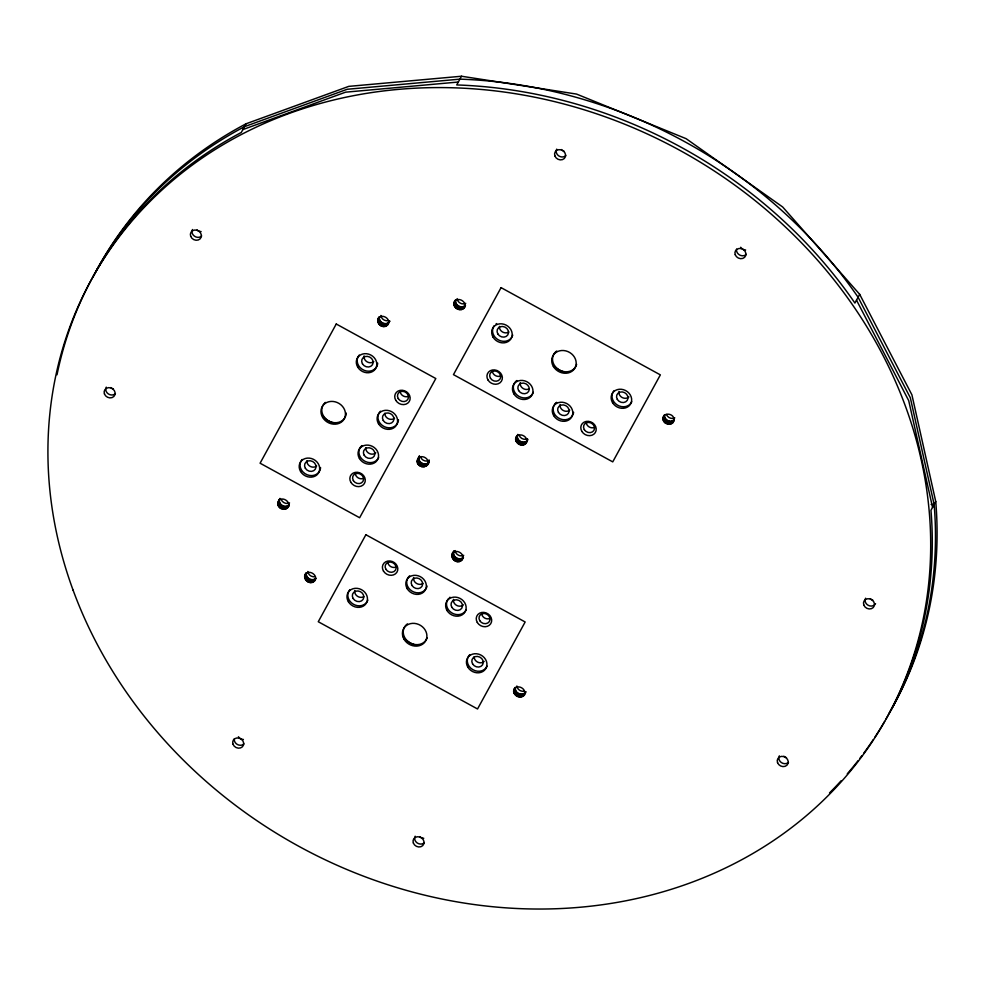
<?xml version="1.0" encoding="UTF-8"?>
<svg xmlns="http://www.w3.org/2000/svg" width="985" height="985" viewBox="0 0 985 985"><rect width="100%" height="100%" fill="white"/><g stroke="black" fill="none" stroke-linecap="round" stroke-linejoin="round"><path stroke-width="1.48" d="M277.733 503.975L279.851 498.533C277.191 503.704 284.973 508.962 289.024 505.01C287.829 511.486 278.115 509.873 277.733 503.975L279.321 501.069M305.165 574.747C308.761 568.468 319.411 575.806 314.326 581.236C309.265 585.915 301.127 577.875 306.224 572.814M314.326 581.236L315.926 578.33C312.257 581.827 305.338 578.035 306.31 573.061L304.71 575.966M378.228 318.721C381.835 312.442 392.486 319.768 387.388 325.21C382.328 329.889 374.189 321.849 379.287 316.788M389.777 321.27C386.846 326.294 378.228 322.563 379.373 317.035L377.772 319.94M417.111 461.583L419.228 456.141C416.249 461.891 425.951 467.21 429.189 461.596C428.204 468.503 417.8 468.355 417.111 461.583L418.711 458.678M417.628 459.047C420.866 453.432 430.568 458.751 427.588 464.501M465.474 305.412C463.122 314.597 449.037 306.877 455.513 299.957M463.615 308.379L465.215 305.485C461.546 308.982 454.627 305.19 455.599 300.216L453.999 303.121M452.435 553.878C456.043 547.598 466.693 554.924 461.608 560.354C455.895 565.328 448.052 555.971 454.036 550.972C451.376 556.143 459.158 561.401 463.196 557.461M527.246 440.8C524.894 449.985 510.809 442.265 517.285 435.345M527.775 439.839C524.537 445.442 514.835 440.135 517.827 434.385M513.764 690.473L515.364 687.579C514.207 693.108 522.838 696.838 525.768 691.815C524.143 701.997 508.58 694.991 515.278 687.321M662.979 418.945C662.659 411.989 673.802 413.023 673.986 419.327C674.306 426.283 663.151 425.249 662.979 418.945L664.653 414.722L663.053 417.628M287.423 507.915C292.508 502.485 281.858 495.147 278.25 501.427M464.403 307.345C467.382 301.607 457.68 296.288 454.454 301.902M526.187 442.733C529.167 436.995 519.464 431.676 516.226 437.278M524.168 694.708C527.147 688.971 517.445 683.652 514.207 689.254M891.684 708.781A454.023 396.709 28.8 0 0 935.75 501.587L911.913 394.837L859.696 294.355L782.681 206.985L686.114 138.676L576.57 94.08L461.509 76.239L348.776 86.372L246.053 123.79L241.263 132.495A454.023 396.709 28.8 0 0 56.995 374.792M461.509 76.239L456.72 84.944A454.023 396.709 28.8 0 1 854.918 303.06L859.696 294.355M277.807 502.645L280.097 498.459M377.698 321.258L379.299 318.352M377.994 322.6L379.594 319.694M278.029 505.305L279.629 502.399M378.646 323.856L380.247 320.95M278.681 506.561L280.282 503.655M379.619 324.939L381.207 322.046M279.642 507.657L281.242 504.751M380.826 325.801L382.414 322.895M280.848 508.506L282.449 505.6M382.192 326.355L383.793 323.449M282.215 509.06L283.815 506.167M383.633 326.577L385.221 323.671M283.655 509.294L285.256 506.388M385.037 326.454L386.637 323.548M285.071 509.159L286.66 506.265M386.317 325.986L387.918 323.08M286.352 508.691L287.94 505.798M387.388 325.21L389.691 321.024M288.211 506.881L289.27 504.948M453.925 304.439L455.526 301.533M304.636 577.284L306.236 574.39M454.22 305.769L455.821 302.875M304.931 578.626L306.532 575.72M454.873 307.024L456.474 304.131M305.584 579.882L307.185 576.976M455.846 308.12L457.434 305.215M306.544 580.965L308.145 578.072M457.052 308.97L458.641 306.076M307.751 581.827L309.352 578.921M458.419 309.536L460.007 306.63M309.13 582.381L310.718 579.476M459.86 309.758L461.448 306.852M310.558 582.603L312.159 579.697M461.263 309.622L462.864 306.729M311.974 582.48L313.575 579.574M462.544 309.155L464.144 306.261M313.255 582.012L314.855 579.106M417.184 460.266L419.487 456.08M417.406 462.913L419.007 460.02M418.059 464.169L419.659 461.275M419.019 465.265L420.62 462.359M420.226 466.114L421.826 463.221M421.605 466.681L423.193 463.775M423.033 466.902L424.633 463.997M424.449 466.779L426.037 463.873M428.106 461.953L429.177 460.02M425.729 466.311L427.33 463.406M426.8 465.523L429.103 461.337M515.783 438.497L517.371 435.604M451.992 555.097L454.282 550.898M515.709 439.827L517.297 436.921M451.918 556.414L453.506 553.508M516.005 441.157L517.593 438.251M452.213 557.744L453.802 554.851M516.657 442.413L518.245 439.507M452.866 559L454.454 556.106M517.617 443.509L519.218 440.603M453.826 560.096L455.427 557.19M518.824 444.358L520.425 441.465M455.033 560.945L456.634 558.052M520.191 444.925L521.791 442.019M456.4 561.512L458 558.606M521.631 445.146L523.232 442.24M457.84 561.733L459.441 558.827M523.035 445.011L524.636 442.117M459.244 561.598L460.845 558.704M524.328 444.543L525.916 441.649M460.537 561.13L462.125 558.236M525.399 443.767L527.689 439.581M461.608 560.354L463.455 557.387M513.69 691.802L515.278 688.897M663.274 420.287L664.875 417.381L664.579 416.052M513.985 693.132L515.586 690.226M663.927 421.543L665.528 418.637L664.875 417.381M514.638 694.388L516.238 691.482M664.887 422.639L666.488 419.733L665.528 418.637M515.598 695.484L517.199 692.578M666.106 423.488L667.695 420.583L670.502 421.371L674.269 419.992L672.669 422.897M516.805 696.333L518.405 693.44M667.473 424.042L669.061 421.137M518.184 696.9L519.772 693.994M668.913 424.264L670.502 421.371M519.612 697.121L521.213 694.216M670.317 424.141L671.918 421.235M521.028 696.986L522.616 694.093M671.598 423.673L673.198 420.767M522.309 696.518L523.909 693.625M523.38 695.742L525.682 691.556M935.75 501.587L930.96 510.292A454.023 396.709 28.8 0 1 886.143 718.804M242.864 129.589L345.587 92.171L458.308 82.038M931.096 504.382L934.149 504.48A454.023 396.709 28.8 0 1 889.344 713.005M666.488 419.733L667.695 420.583M856.507 300.166L908.712 400.649L932.561 507.386M934.149 504.48L910.312 397.743L858.107 297.261A454.023 396.709 28.8 0 0 459.909 79.145L347.176 89.278L244.465 126.683A454.023 396.709 28.8 0 0 93.046 276.81M375.802 452.78A5.898 5.159 28.8 0 1 369.19 453.445A5.898 5.159 28.8 0 1 365.78 447.67M373.795 361.594A5.898 5.159 28.8 0 1 367.097 361.84A5.898 5.159 28.8 0 1 364.093 355.905M316.665 466.004A5.898 5.159 28.8 0 1 310.152 466.348A5.898 5.159 28.8 0 1 306.914 460.66M334.297 423.082A18.272 15.969 28.8 0 1 322.44 415.682M394.579 418.206A5.898 5.159 28.8 0 1 388.225 418.65A5.898 5.159 28.8 0 1 384.79 413.232M364.081 478.057A5.676 4.962 28.8 0 1 358.368 477.996A5.676 4.962 28.8 0 1 355.24 473.219M409.255 395.847A5.676 4.962 28.8 0 1 403.604 396.142A5.676 4.962 28.8 0 1 400.144 391.537M346.252 413.06A12.596 11.007 28.8 0 1 329.889 421.58A12.596 11.007 28.8 0 1 324.274 403.456M324.804 402.914A12.596 11.007 28.8 0 1 325.37 402.409M397.447 423.353A10.552 9.222 28.8 0 1 382.537 425.606A10.552 9.222 28.8 0 1 380.469 411.213M398.445 419.708A10.552 9.222 28.8 0 1 397.731 422.787M378.683 457.594A10.552 9.222 28.8 0 1 363.502 460.414A10.552 9.222 28.8 0 1 361.901 445.602M319.534 471.15A10.552 9.222 28.8 0 1 304.931 473.6A10.552 9.222 28.8 0 1 302.124 459.466M320.544 467.506A10.552 9.222 28.8 0 1 319.817 470.584M376.664 366.74A10.552 9.222 28.8 0 1 362.061 369.203A10.552 9.222 28.8 0 1 359.242 355.056M377.661 363.096A10.552 9.222 28.8 0 1 376.947 366.174M388.225 320.642A5.676 4.962 28.8 0 1 380.887 315.459M428.918 460.5A5.676 4.962 28.8 0 1 420.595 457.114M289.541 502.892A5.676 4.962 28.8 0 1 281.217 499.506M96.062 271.232A454.023 396.709 28.8 0 1 246.053 123.79M788.517 762.328A5.676 4.962 28.8 0 1 781.314 762.525A5.676 4.962 28.8 0 1 779.357 755.84M875.554 603.67A5.676 4.962 28.8 0 1 868.191 605.295A5.676 4.962 28.8 0 1 865.606 598.215M201.666 235.994A5.676 4.962 28.8 0 1 194.476 236.191A5.676 4.962 28.8 0 1 192.506 229.505M115.417 393.631A5.676 4.962 28.8 0 1 108.227 393.828A5.676 4.962 28.8 0 1 106.257 387.142M243.972 743.909A5.676 4.962 28.8 0 1 237.41 744.5A5.676 4.962 28.8 0 1 234.356 738.639M424.326 842.704A5.676 4.962 28.8 0 1 417.135 842.901A5.676 4.962 28.8 0 1 415.165 836.216M746.211 254.413A5.676 4.962 28.8 0 1 739.649 255.004A5.676 4.962 28.8 0 1 736.595 249.143M565.858 155.618A5.676 4.962 28.8 0 1 558.655 155.815A5.676 4.962 28.8 0 1 556.697 149.141M884.641 721.439A454.023 396.709 28.8 0 1 875.012 737.002M873.326 739.563A454.023 396.709 28.8 0 1 863.611 753.39M861.764 755.852A454.023 396.709 28.8 0 1 859.905 758.302M858.021 760.74A454.023 396.709 28.8 0 1 847.26 773.841M841.141 780.748A454.023 396.709 28.8 0 1 829.505 792.95M423.759 838.272A5.676 4.962 28.8 0 1 419.745 836.634M243.406 739.476A5.676 4.962 28.8 0 1 238.419 736.743M113.41 388.964A5.676 4.962 28.8 0 1 110.837 387.561M201.1 231.561A5.676 4.962 28.8 0 1 197.086 229.924M563.851 150.964A5.676 4.962 28.8 0 1 561.278 149.548M745.645 249.981A5.676 4.962 28.8 0 1 740.671 247.26M872.759 600.037A5.676 4.962 28.8 0 1 870.186 598.634M786.51 757.674A5.676 4.962 28.8 0 1 783.937 756.258M508.888 331.933A5.898 5.159 28.8 0 1 502.485 331.957A5.898 5.159 28.8 0 1 499.42 326.38M628.91 396.918A5.898 5.159 28.8 0 1 622.114 397.497A5.898 5.159 28.8 0 1 618.937 391.464M563.888 371.874A18.272 15.969 28.8 0 1 553.927 365.657M569.773 410.142A5.898 5.159 28.8 0 1 563.075 410.388A5.898 5.159 28.8 0 1 560.071 404.453M529.364 388.743A5.898 5.159 28.8 0 1 522.912 388.361A5.898 5.159 28.8 0 1 520.252 382.636M595.309 426.911A5.676 4.962 28.8 0 1 589.313 427.022A5.676 4.962 28.8 0 1 586.186 421.9M500.86 375.851A5.676 4.962 28.8 0 1 495.295 375.519A5.676 4.962 28.8 0 1 492.328 370.84M576.644 364.388A12.596 11.007 28.8 0 1 560.625 370.656A12.596 11.007 28.8 0 1 553.705 354.378M554.087 353.726A12.596 11.007 28.8 0 1 554.53 353.123M555.011 352.544A12.596 11.007 28.8 0 1 555.54 351.99M556.106 351.497A12.596 11.007 28.8 0 1 556.722 351.029M572.642 415.288A10.552 9.222 28.8 0 1 558.335 417.948A10.552 9.222 28.8 0 1 554.814 404.096M555.22 403.604A10.552 9.222 28.8 0 1 555.663 403.148M556.143 402.73A10.552 9.222 28.8 0 1 556.66 402.336M573.59 412.284A10.552 9.222 28.8 0 1 573.159 414.143M512.754 335.109A10.552 9.222 28.8 0 1 498.681 340.047A10.552 9.222 28.8 0 1 494.224 325.666M496.058 323.917A10.552 9.222 28.8 0 1 496.612 323.56M533.341 392.325A10.552 9.222 28.8 0 1 518.824 396.315A10.552 9.222 28.8 0 1 515.401 381.798M515.844 381.343A10.552 9.222 28.8 0 1 516.842 380.53M631.791 401.732A10.552 9.222 28.8 0 1 617.201 404.958A10.552 9.222 28.8 0 1 614.086 390.614M674.787 417.874A5.676 4.962 28.8 0 1 666.463 414.476M527.517 438.744A5.676 4.962 28.8 0 1 519.193 435.358M465.745 303.355A5.676 4.962 28.8 0 1 457.114 298.627M463.406 604.802A5.898 5.159 28.8 0 1 456.621 605.381A5.898 5.159 28.8 0 1 453.445 599.348M363.871 596.627A5.898 5.159 28.8 0 1 357.42 596.245A5.898 5.159 28.8 0 1 354.76 590.52M484.189 661.415A5.898 5.159 28.8 0 1 477.75 662.179A5.898 5.159 28.8 0 1 474.13 656.663M414.599 644.732A18.272 15.969 28.8 0 1 405.451 639.363M403.887 637.603A18.272 15.969 28.8 0 1 403.197 636.667M423.033 583.44A5.898 5.159 28.8 0 1 416.446 583.366A5.898 5.159 28.8 0 1 413.614 577.53M490.173 618.321A5.676 4.962 28.8 0 1 484.608 617.989A5.676 4.962 28.8 0 1 481.64 613.323M396.315 566.917A5.676 4.962 28.8 0 1 390.75 566.584A5.676 4.962 28.8 0 1 387.782 561.906M427.133 637.96A12.596 11.007 28.8 0 1 408.726 642.023A12.596 11.007 28.8 0 1 407.433 623.874M425.865 588.907A10.552 9.222 28.8 0 1 411.878 591.025A10.552 9.222 28.8 0 1 407.999 577.69M408.369 577.173A10.552 9.222 28.8 0 1 408.763 576.681M409.206 576.225A10.552 9.222 28.8 0 1 409.686 575.806M427.047 586.001A10.552 9.222 28.8 0 1 426.185 588.365M466.287 609.616A10.552 9.222 28.8 0 1 451.696 612.83A10.552 9.222 28.8 0 1 448.594 598.498M449.505 597.624A10.552 9.222 28.8 0 1 450.022 597.23M487.07 666.229A10.552 9.222 28.8 0 1 472.788 669.64A10.552 9.222 28.8 0 1 468.958 655.591M469.365 655.111A10.552 9.222 28.8 0 1 469.808 654.656M367.848 600.21A10.552 9.222 28.8 0 1 353.332 604.199A10.552 9.222 28.8 0 1 349.909 589.67M315.163 576.668A5.676 4.962 28.8 0 1 307.825 571.485M463.726 555.331A5.676 4.962 28.8 0 1 455.107 550.603M524.217 691.187A5.676 4.962 28.8 0 1 516.879 685.991M336.254 324.003L260.089 463.209L359.636 517.741L435.813 378.535L336.254 324.003M365.878 534.732L318.266 621.732L477.54 708.978L525.153 621.978L365.878 534.732M501.069 287.632L453.469 374.632L612.744 461.879L660.356 374.879L501.069 287.632M322.661 417.443A12.596 11.007 28.8 0 0 343.876 419.499A12.596 11.007 28.8 0 0 333.102 401.461A12.596 11.007 28.8 0 0 322.661 417.443M364.204 455.255A5.898 5.159 28.8 0 0 374.14 456.227A5.898 5.159 28.8 0 0 369.092 447.769A5.898 5.159 28.8 0 0 364.204 455.255M359.451 458.517A10.552 9.222 28.8 0 0 377.23 460.241A10.552 9.222 28.8 0 0 368.193 445.134A10.552 9.222 28.8 0 0 359.451 458.517M378.499 423.71A10.552 9.222 28.8 0 0 396.265 425.446A10.552 9.222 28.8 0 0 387.24 410.339A10.552 9.222 28.8 0 0 378.499 423.71M357.715 367.097A10.552 9.222 28.8 0 0 375.494 368.833A10.552 9.222 28.8 0 0 366.469 353.713A10.552 9.222 28.8 0 0 357.715 367.097M300.597 471.507A10.552 9.222 28.8 0 0 318.364 473.231A10.552 9.222 28.8 0 0 309.339 458.123A10.552 9.222 28.8 0 0 300.597 471.507M395.785 400.341A7.942 6.944 28.8 0 0 409.169 401.646A7.942 6.944 28.8 0 0 402.373 390.269A7.942 6.944 28.8 0 0 395.785 400.341M350.906 482.367A7.942 6.944 28.8 0 0 364.29 483.672A7.942 6.944 28.8 0 0 357.493 472.295A7.942 6.944 28.8 0 0 350.906 482.367M305.338 468.244A5.898 5.159 28.8 0 0 315.274 469.217A5.898 5.159 28.8 0 0 310.226 460.758A5.898 5.159 28.8 0 0 305.338 468.244M362.468 363.847A5.898 5.159 28.8 0 0 372.404 364.807A5.898 5.159 28.8 0 0 367.356 356.361A5.898 5.159 28.8 0 0 362.468 363.847M383.239 420.46A5.898 5.159 28.8 0 0 393.187 421.42A5.898 5.159 28.8 0 0 388.139 412.974A5.898 5.159 28.8 0 0 383.239 420.46M353.344 480.569A5.676 4.962 28.8 0 0 362.899 481.493A5.676 4.962 28.8 0 0 358.048 473.366A5.676 4.962 28.8 0 0 353.344 480.569M398.223 398.543A5.676 4.962 28.8 0 0 407.778 399.467A5.676 4.962 28.8 0 0 402.927 391.34A5.676 4.962 28.8 0 0 398.223 398.543M73.087 590.163A454.023 396.709 28.8 0 0 824.654 799.069A454.023 396.709 28.8 0 0 570.18 105.691A454.023 396.709 28.8 0 0 73.087 590.163M777.534 762.624A5.676 4.962 28.8 0 0 786.929 765.234A5.676 4.962 28.8 0 0 783.74 756.566A5.676 4.962 28.8 0 0 777.534 762.624M863.783 604.987A5.676 4.962 28.8 0 0 873.178 607.597A5.676 4.962 28.8 0 0 869.989 598.929A5.676 4.962 28.8 0 0 863.783 604.987M190.684 236.289A5.676 4.962 28.8 0 0 200.078 238.899A5.676 4.962 28.8 0 0 196.889 230.231A5.676 4.962 28.8 0 0 190.684 236.289M104.435 393.914A5.676 4.962 28.8 0 0 113.829 396.524A5.676 4.962 28.8 0 0 110.652 387.856A5.676 4.962 28.8 0 0 104.435 393.914M232.989 744.204A5.676 4.962 28.8 0 0 242.384 746.815A5.676 4.962 28.8 0 0 239.195 738.147A5.676 4.962 28.8 0 0 232.989 744.204M413.343 842.988A5.676 4.962 28.8 0 0 422.737 845.61A5.676 4.962 28.8 0 0 419.561 836.942A5.676 4.962 28.8 0 0 413.343 842.988M735.229 254.709A5.676 4.962 28.8 0 0 744.623 257.319A5.676 4.962 28.8 0 0 741.434 248.651A5.676 4.962 28.8 0 0 735.229 254.709M554.875 155.913A5.676 4.962 28.8 0 0 564.27 158.523A5.676 4.962 28.8 0 0 561.081 149.855A5.676 4.962 28.8 0 0 554.875 155.913M553.41 366.519A12.596 11.007 28.8 0 0 574.612 368.575A12.596 11.007 28.8 0 0 563.839 350.549A12.596 11.007 28.8 0 0 553.41 366.519M518.627 390.577A5.898 5.159 28.8 0 0 528.563 391.537A5.898 5.159 28.8 0 0 523.515 383.091A5.898 5.159 28.8 0 0 518.627 390.577M513.875 393.84A10.552 9.222 28.8 0 0 531.654 395.564A10.552 9.222 28.8 0 0 522.629 380.456A10.552 9.222 28.8 0 0 513.875 393.84M553.693 415.645A10.552 9.222 28.8 0 0 571.472 417.381A10.552 9.222 28.8 0 0 562.447 402.262A10.552 9.222 28.8 0 0 553.693 415.645M612.559 402.656A10.552 9.222 28.8 0 0 630.338 404.392A10.552 9.222 28.8 0 0 621.301 389.272A10.552 9.222 28.8 0 0 612.559 402.656M493.103 337.227A10.552 9.222 28.8 0 0 510.87 338.951A10.552 9.222 28.8 0 0 501.845 323.843A10.552 9.222 28.8 0 0 493.103 337.227M581.852 431.405A7.942 6.944 28.8 0 0 595.236 432.698A7.942 6.944 28.8 0 0 588.439 421.334A7.942 6.944 28.8 0 0 581.852 431.405M487.994 379.988A7.942 6.944 28.8 0 0 501.377 381.293A7.942 6.944 28.8 0 0 494.581 369.917A7.942 6.944 28.8 0 0 487.994 379.988M497.844 333.964A5.898 5.159 28.8 0 0 507.792 334.925A5.898 5.159 28.8 0 0 502.744 326.478A5.898 5.159 28.8 0 0 497.844 333.964M617.312 399.393A5.898 5.159 28.8 0 0 627.248 400.366A5.898 5.159 28.8 0 0 622.2 391.919A5.898 5.159 28.8 0 0 617.312 399.393M558.446 412.395A5.898 5.159 28.8 0 0 568.382 413.355A5.898 5.159 28.8 0 0 563.334 404.909A5.898 5.159 28.8 0 0 558.446 412.395M490.431 378.191A5.676 4.962 28.8 0 0 499.986 379.114A5.676 4.962 28.8 0 0 495.135 370.988A5.676 4.962 28.8 0 0 490.431 378.191M584.29 429.595A5.676 4.962 28.8 0 0 593.844 430.531A5.676 4.962 28.8 0 0 588.993 422.405A5.676 4.962 28.8 0 0 584.29 429.595M404.109 639.363A12.596 11.007 28.8 0 0 425.323 641.432A12.596 11.007 28.8 0 0 414.55 623.394A12.596 11.007 28.8 0 0 404.109 639.363M451.807 607.277A5.898 5.159 28.8 0 0 461.743 608.25A5.898 5.159 28.8 0 0 456.695 599.803A5.898 5.159 28.8 0 0 451.807 607.277M447.055 610.54A10.552 9.222 28.8 0 0 464.834 612.264A10.552 9.222 28.8 0 0 455.809 597.156A10.552 9.222 28.8 0 0 447.055 610.54M407.236 588.735A10.552 9.222 28.8 0 0 425.015 590.458A10.552 9.222 28.8 0 0 415.99 575.351A10.552 9.222 28.8 0 0 407.236 588.735M348.382 601.724A10.552 9.222 28.8 0 0 366.149 603.448A10.552 9.222 28.8 0 0 357.124 588.34A10.552 9.222 28.8 0 0 348.382 601.724M467.838 667.153A10.552 9.222 28.8 0 0 485.617 668.889A10.552 9.222 28.8 0 0 476.58 653.769A10.552 9.222 28.8 0 0 467.838 667.153M383.46 571.054A7.942 6.944 28.8 0 0 396.832 572.359A7.942 6.944 28.8 0 0 390.035 560.982A7.942 6.944 28.8 0 0 383.46 571.054M477.306 622.471A7.942 6.944 28.8 0 0 490.69 623.764A7.942 6.944 28.8 0 0 483.894 612.387A7.942 6.944 28.8 0 0 477.306 622.471M472.591 663.89A5.898 5.159 28.8 0 0 482.527 664.863A5.898 5.159 28.8 0 0 477.479 656.416A5.898 5.159 28.8 0 0 472.591 663.89M353.123 598.461A5.898 5.159 28.8 0 0 363.071 599.422A5.898 5.159 28.8 0 0 358.023 590.975A5.898 5.159 28.8 0 0 353.123 598.461M411.989 585.472A5.898 5.159 28.8 0 0 421.925 586.432A5.898 5.159 28.8 0 0 416.877 577.986A5.898 5.159 28.8 0 0 411.989 585.472M479.744 620.661A5.676 4.962 28.8 0 0 489.299 621.597A5.676 4.962 28.8 0 0 484.448 613.47A5.676 4.962 28.8 0 0 479.744 620.661M385.886 569.256A5.676 4.962 28.8 0 0 395.441 570.18A5.676 4.962 28.8 0 0 390.589 562.053A5.676 4.962 28.8 0 0 385.886 569.256"/></g></svg>
